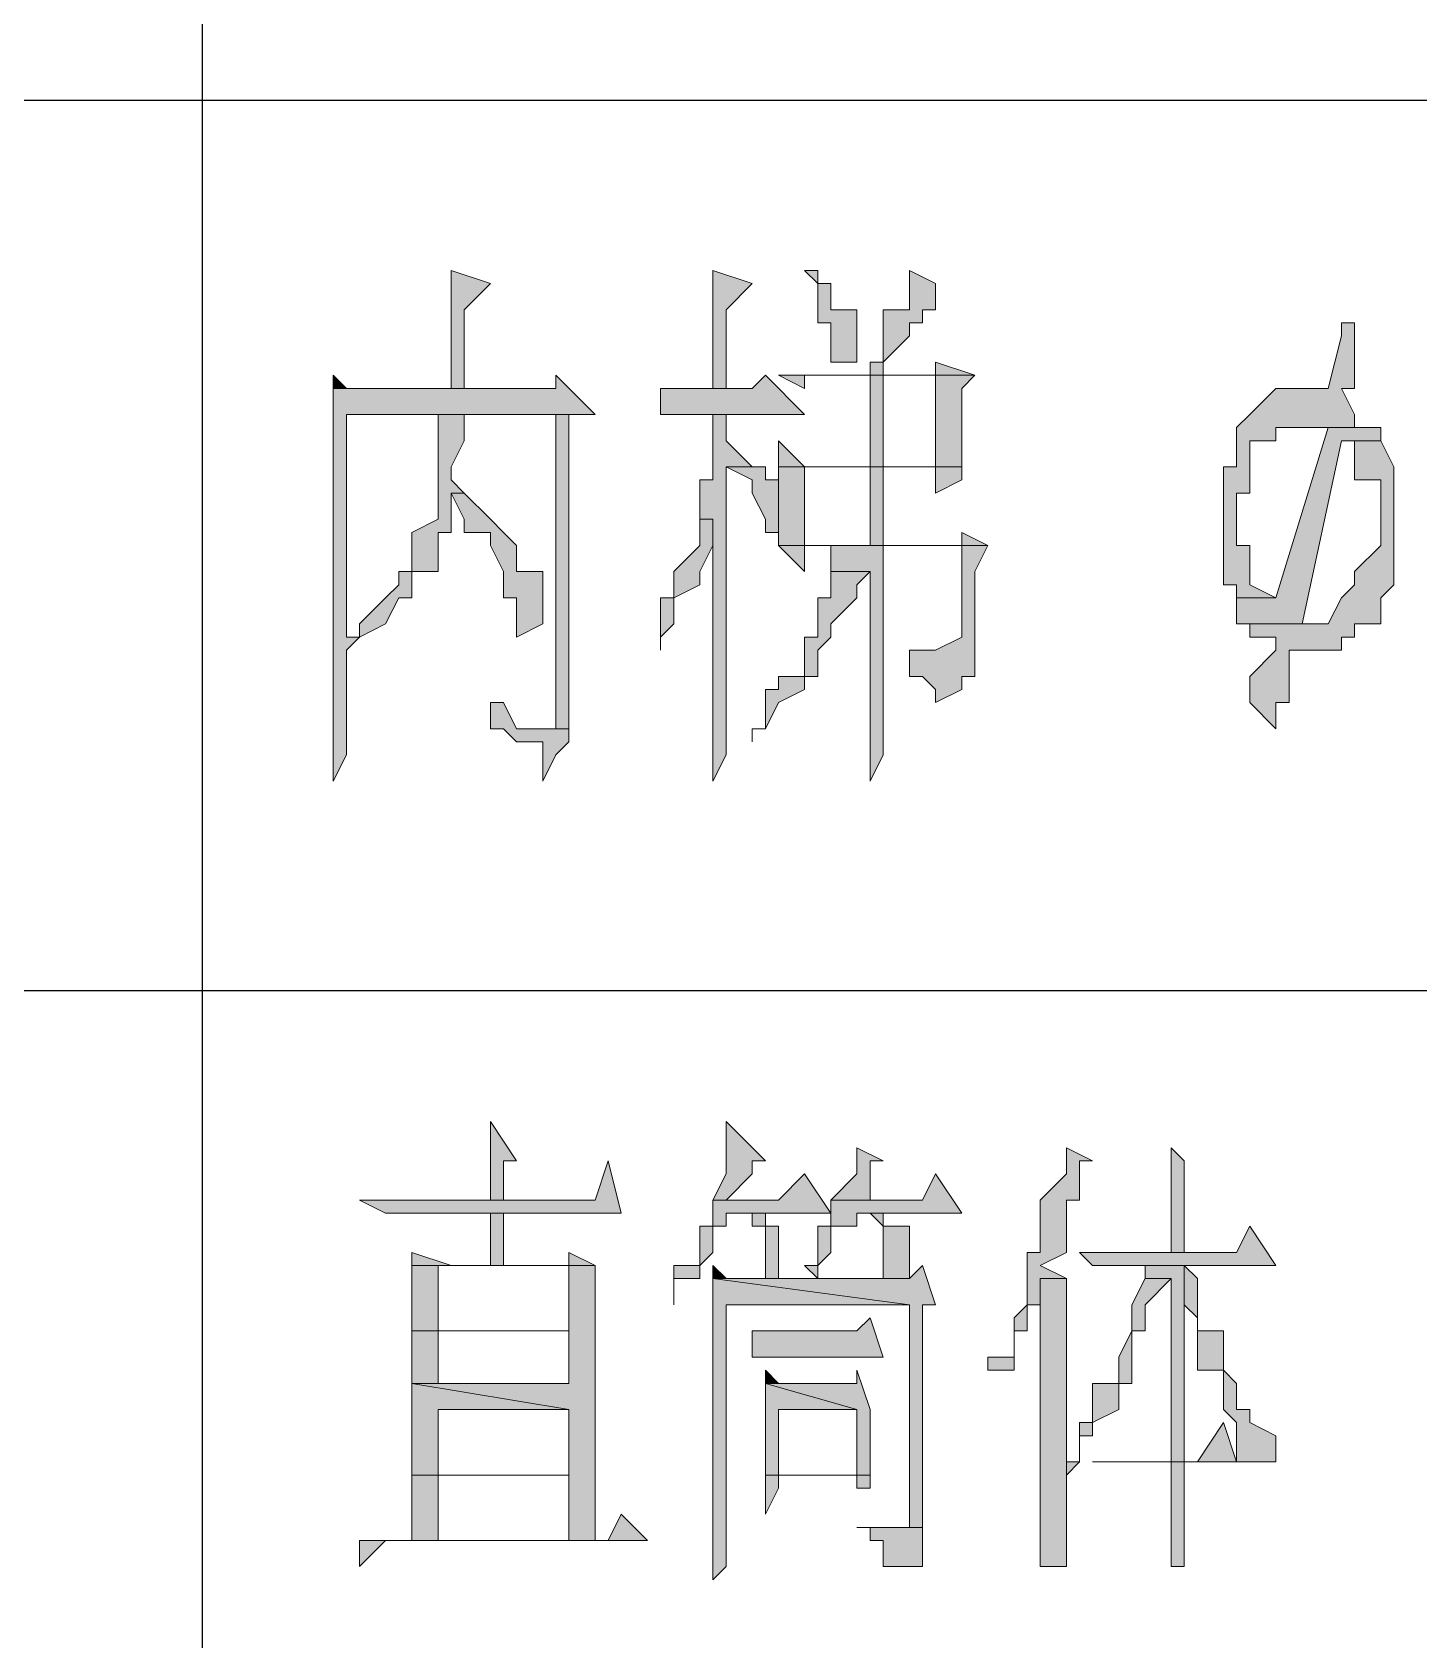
# Model space of a CAD drawing. Header units: millimetres. Extents: x 20 to 821, y 1 to 1134.
# Drawn here: x 617.22 to 636.28, y 190.66 to 212.76 of the extents above; entities that cross this region are included whole.
import ezdxf

# ---------------------------------------------------------------- set-up
doc = ezdxf.new("R2010")
doc.units = ezdxf.units.MM
doc.layers.add('1', color=7, linetype='Continuous')

msp = doc.modelspace()

# ---------------------------------------------------------------- hatches: boundary and pattern name
h = msp.add_hatch(color=0)
h.dxf.hatch_style = 2
h.paths.add_polyline_path([(622.98, 209.481732), (622.98, 207.861732), (623.16, 207.861732), (623.16, 208.941732), (623.52, 209.301732)])
h = msp.add_hatch(color=0)
h.dxf.hatch_style = 2
h.paths.add_polyline_path([(626.58, 209.481732), (626.58, 207.861732), (626.76, 207.861732), (626.76, 208.941732), (627.12, 209.301732)])
h = msp.add_hatch(color=0)
h.dxf.hatch_style = 2
h.paths.add_polyline_path([(628.02, 209.481732), (627.84, 209.481732), (628.02, 209.301732), (628.02, 208.761732), (628.2, 208.761732), (628.2, 208.221732), (628.56, 208.221732), (628.56, 208.941732), (628.2, 208.941732), (628.2, 209.301732), (628.02, 209.301732)])
h = msp.add_hatch(color=0)
h.dxf.hatch_style = 2
h.paths.add_polyline_path([(629.28, 209.481732), (629.28, 208.941732), (628.92, 208.941732), (628.92, 208.221732), (628.74, 208.221732), (628.74, 208.041732), (628.92, 208.041732), (628.92, 208.221732), (629.28, 208.581732), (629.28, 208.761732), (629.46, 208.761732), (629.46, 208.941732), (629.64, 208.941732), (629.64, 209.301732)])
h = msp.add_hatch(color=0)
h.dxf.hatch_style = 2
h.paths.add_polyline_path([(635.22, 208.761732), (635.22, 208.581732), (635.04, 207.861732), (634.32, 207.861732), (633.96, 207.501732), (633.78, 207.321732), (633.78, 206.781732), (633.6, 206.781732), (633.6, 205.341732), (633.6, 205.161732), (633.78, 205.161732), (633.78, 204.981732), (634.32, 204.981732), (633.96, 205.161732), (633.96, 205.701732), (633.78, 205.701732), (633.78, 206.421732), (633.96, 206.421732), (633.96, 207.141732), (634.32, 207.141732), (634.32, 207.321732), (634.5, 207.321732), (635.4, 207.321732), (635.4, 207.501732), (635.22, 207.861732), (635.4, 207.861732), (635.4, 208.041732), (635.4, 208.761732)])
h = msp.add_hatch(color=0)
h.dxf.hatch_style = 2
h.paths.add_polyline_path([(629.64, 208.221732), (629.64, 208.041732), (628.92, 208.041732), (627.48, 208.041732), (627.84, 207.861732), (627.84, 208.041732), (628.74, 208.041732), (630.18, 208.041732)])
h = msp.add_hatch(color=0)
h.dxf.hatch_style = 2
h.paths.add_polyline_path([(621.36, 208.041732), (621.36, 207.861732), (621.54, 207.861732)])
h = msp.add_hatch(color=0)
h.dxf.hatch_style = 2
h.paths.add_polyline_path([(624.42, 208.041732), (624.42, 207.861732), (623.16, 207.861732), (621.36, 207.861732), (621.36, 207.501732), (621.36, 202.461732), (621.54, 202.821732), (621.54, 204.261732), (621.72, 204.441732), (621.54, 204.441732), (621.54, 207.501732), (624.96, 207.501732)])
h = msp.add_hatch(color=0)
h.dxf.hatch_style = 2
h.paths.add_polyline_path([(627.3, 208.041732), (627.12, 207.861732), (625.86, 207.861732), (625.86, 207.501732), (627.84, 207.501732)])
h = msp.add_hatch(color=0)
h.dxf.hatch_style = 2
h.paths.add_polyline_path([(630.18, 208.041732), (629.64, 208.041732), (629.64, 206.781732), (627.48, 206.781732), (627.48, 206.601732), (627.48, 205.701732), (628.92, 205.701732), (627.84, 205.701732), (627.84, 206.781732), (630, 206.781732), (630, 207.141732), (630, 207.861732)])
h = msp.add_hatch(color=0)
h.dxf.hatch_style = 2
h.paths.add_polyline_path([(628.92, 208.041732), (628.74, 208.041732), (628.74, 206.781732), (627.84, 206.781732), (628.92, 206.781732)])
h = msp.add_hatch(color=0)
h.dxf.hatch_style = 2
h.paths.add_polyline_path([(634.68, 207.861732), (634.5, 207.861732), (635.04, 207.861732)])
h = msp.add_hatch(color=0)
h.dxf.hatch_style = 2
h.paths.add_polyline_path([(623.16, 207.501732), (622.8, 207.501732), (622.8, 207.321732), (622.8, 206.061732), (622.44, 205.881732), (622.44, 205.341732), (622.26, 205.341732), (622.26, 205.161732), (622.08, 204.981732), (621.72, 204.621732), (621.72, 204.441732), (621.54, 204.441732), (621.72, 204.441732), (622.08, 204.621732), (622.26, 204.981732), (622.44, 204.981732), (622.44, 205.161732), (622.44, 205.341732), (622.8, 205.341732), (622.8, 205.881732), (622.98, 205.881732), (622.98, 206.421732), (623.16, 206.421732), (622.98, 206.601732), (622.98, 206.781732), (623.16, 207.141732)])
h = msp.add_hatch(color=0)
h.dxf.hatch_style = 2
h.paths.add_polyline_path([(624.96, 207.501732), (624.42, 207.501732), (624.42, 203.901732), (624.42, 203.181732), (624.24, 203.181732), (624.6, 203.181732), (624.6, 203.541732), (624.6, 207.501732)])
h = msp.add_hatch(color=0)
h.dxf.hatch_style = 2
h.paths.add_polyline_path([(626.76, 207.501732), (626.58, 207.501732), (626.58, 207.321732), (626.58, 206.601732), (626.4, 206.601732), (626.4, 206.061732), (626.58, 206.061732), (626.58, 203.721732), (626.58, 203.541732), (626.58, 202.461732), (626.76, 202.821732), (626.76, 206.781732), (627.12, 206.781732), (626.76, 207.141732)])
h = msp.add_hatch(color=0)
h.dxf.hatch_style = 2
h.paths.add_polyline_path([(627.48, 207.141732), (627.48, 206.781732), (628.92, 206.781732), (627.84, 206.781732)])
h = msp.add_hatch(color=0)
h.dxf.hatch_style = 2
h.paths.add_polyline_path([(635.4, 207.321732), (634.68, 207.321732), (635.04, 207.321732), (634.32, 204.981732), (633.78, 204.981732), (633.78, 204.621732), (634.68, 204.621732), (635.22, 207.141732), (635.76, 207.141732), (635.76, 207.321732)])
h = msp.add_hatch(color=0)
h.dxf.hatch_style = 2
h.paths.add_polyline_path([(635.76, 207.141732), (635.22, 207.141732), (635.4, 207.141732), (635.4, 206.601732), (635.76, 206.601732), (635.76, 205.701732), (635.4, 205.341732), (635.4, 205.161732), (635.22, 204.981732), (635.04, 204.621732), (633.96, 204.621732), (633.96, 204.441732), (634.32, 204.441732), (634.32, 204.261732), (633.96, 203.901732), (633.96, 203.541732), (634.32, 203.181732), (634.32, 203.541732), (634.5, 203.541732), (634.5, 204.261732), (635.04, 204.261732), (635.22, 204.261732), (635.22, 204.441732), (635.4, 204.441732), (635.4, 204.621732), (635.76, 204.621732), (635.76, 204.981732), (635.94, 205.161732), (635.94, 206.781732)])
h = msp.add_hatch(color=0)
h.dxf.hatch_style = 2
h.paths.add_polyline_path([(627.12, 206.781732), (626.76, 206.781732), (627.12, 206.601732), (627.12, 206.421732), (627.3, 206.061732), (627.3, 205.881732), (627.48, 205.881732), (627.48, 206.601732), (627.3, 206.601732), (627.3, 206.781732)])
h = msp.add_hatch(color=0)
h.dxf.hatch_style = 2
h.paths.add_polyline_path([(628.74, 206.781732), (628.74, 205.701732), (627.84, 205.701732), (628.92, 205.701732), (628.92, 206.781732), (629.64, 206.781732)])
h = msp.add_hatch(color=0)
h.dxf.hatch_style = 2
h.paths.add_polyline_path([(630, 206.781732), (628.74, 206.781732), (629.64, 206.781732), (629.64, 206.421732), (630, 206.601732)])
h = msp.add_hatch(color=0)
h.dxf.hatch_style = 2
h.paths.add_polyline_path([(623.16, 206.421732), (622.98, 206.421732), (623.16, 206.061732), (623.16, 205.881732), (623.52, 205.881732), (623.52, 205.701732), (623.7, 205.341732), (623.7, 204.981732), (623.88, 204.981732), (623.88, 204.441732), (624.24, 204.621732), (624.24, 205.341732), (623.88, 205.341732), (623.88, 205.701732), (623.7, 205.881732), (623.52, 206.061732)])
h = msp.add_hatch(color=0)
h.dxf.hatch_style = 2
h.paths.add_polyline_path([(626.4, 206.061732), (626.4, 205.701732), (626.04, 205.341732), (626.04, 204.981732), (625.86, 204.981732), (625.86, 204.261732), (625.86, 204.441732), (626.04, 204.621732), (626.04, 204.981732), (626.4, 205.161732), (626.4, 205.341732), (626.58, 205.701732), (626.58, 206.061732)])
h = msp.add_hatch(color=0)
h.dxf.hatch_style = 2
h.paths.add_polyline_path([(630, 205.881732), (630, 205.701732), (628.92, 205.701732), (627.48, 205.701732), (627.84, 205.341732), (627.84, 205.701732), (628.2, 205.701732), (630.36, 205.701732)])
h = msp.add_hatch(color=0)
h.dxf.hatch_style = 2
h.paths.add_polyline_path([(628.92, 205.701732), (628.2, 205.701732), (628.2, 205.341732), (628.74, 205.341732), (628.74, 205.161732), (628.74, 202.461732), (628.92, 202.821732), (628.92, 203.541732)])
h = msp.add_hatch(color=0)
h.dxf.hatch_style = 2
h.paths.add_polyline_path([(630.36, 205.701732), (630, 205.701732), (630, 205.341732), (630, 204.441732), (629.64, 204.261732), (629.28, 204.261732), (629.28, 203.901732), (629.46, 203.901732), (629.64, 203.721732), (629.64, 203.541732), (630, 203.721732), (630, 203.901732), (630.18, 203.901732), (630.18, 204.261732), (630.18, 205.341732)])
h = msp.add_hatch(color=0)
h.dxf.hatch_style = 2
h.paths.add_polyline_path([(628.2, 205.341732), (628.2, 204.981732), (628.02, 204.981732), (628.02, 204.441732), (627.84, 204.441732), (627.84, 203.901732), (627.48, 203.901732), (627.48, 203.721732), (627.3, 203.721732), (627.3, 203.181732), (627.12, 203.181732), (627.12, 203.001732), (627.12, 203.181732), (627.3, 203.181732), (627.48, 203.541732), (627.84, 203.721732), (627.84, 203.901732), (628.02, 203.901732), (628.02, 204.261732), (628.2, 204.441732), (628.2, 204.621732), (628.56, 204.981732), (628.56, 205.161732), (628.74, 205.341732)])
h = msp.add_hatch(color=0)
h.dxf.hatch_style = 2
h.paths.add_polyline_path([(629.28, 204.261732), (629.64, 204.261732), (629.46, 204.261732)])
h = msp.add_hatch(color=0)
h.dxf.hatch_style = 2
h.paths.add_polyline_path([(635.04, 204.261732), (634.5, 204.261732), (634.68, 204.261732)])
h = msp.add_hatch(color=0)
h.dxf.hatch_style = 2
h.paths.add_polyline_path([(623.52, 203.541732), (623.52, 203.181732), (623.7, 203.181732), (623.88, 203.001732), (624.24, 203.001732), (624.24, 202.821732), (624.24, 202.461732), (624.42, 202.821732), (624.6, 203.001732), (624.6, 203.181732), (624.24, 203.181732), (623.88, 203.181732), (623.7, 203.541732)])
h = msp.add_hatch(color=0)
h.dxf.hatch_style = 2
h.paths.add_polyline_path([(623.52, 197.781732), (623.52, 196.701732), (623.7, 196.701732), (623.7, 197.241732), (623.88, 197.241732)])
h = msp.add_hatch(color=0)
h.dxf.hatch_style = 2
h.paths.add_polyline_path([(626.76, 197.781732), (626.76, 197.061732), (626.58, 196.701732), (626.76, 196.701732), (627.12, 197.061732), (627.12, 197.241732), (627.3, 197.241732)])
h = msp.add_hatch(color=0)
h.dxf.hatch_style = 2
h.paths.add_polyline_path([(628.56, 197.421732), (628.56, 197.061732), (628.2, 196.701732), (628.74, 196.701732), (628.74, 197.061732), (628.74, 197.241732), (628.92, 197.241732)])
h = msp.add_hatch(color=0)
h.dxf.hatch_style = 2
h.paths.add_polyline_path([(631.44, 197.421732), (631.44, 197.061732), (631.08, 196.701732), (631.08, 195.981732), (630.9, 195.981732), (630.9, 195.261732), (630.72, 195.081732), (630.72, 194.541732), (630.36, 194.541732), (630.36, 194.361732), (630.72, 194.361732), (630.72, 194.541732), (630.72, 194.901732), (630.9, 194.901732), (630.9, 195.261732), (631.08, 195.261732), (631.08, 195.621732), (631.44, 195.621732), (631.08, 195.801732), (631.44, 195.981732), (631.44, 196.701732), (631.62, 196.701732), (631.62, 197.241732), (631.8, 197.241732)])
h = msp.add_hatch(color=0)
h.dxf.hatch_style = 2
h.paths.add_polyline_path([(632.88, 197.421732), (632.88, 195.981732), (633.06, 195.981732), (633.06, 197.241732)])
h = msp.add_hatch(color=0)
h.dxf.hatch_style = 2
h.paths.add_polyline_path([(625.14, 197.241732), (624.96, 196.701732), (621.72, 196.701732), (622.08, 196.521732), (625.32, 196.521732)])
h = msp.add_hatch(color=0)
h.dxf.hatch_style = 2
h.paths.add_polyline_path([(627.84, 197.061732), (627.48, 196.701732), (626.58, 196.701732), (626.58, 196.521732), (626.58, 196.341732), (626.4, 196.341732), (626.4, 195.801732), (626.04, 195.801732), (626.04, 195.261732), (626.04, 195.621732), (626.4, 195.621732), (626.4, 195.801732), (626.58, 195.981732), (626.58, 196.341732), (626.76, 196.341732), (626.76, 196.521732), (628.2, 196.521732)])
h = msp.add_hatch(color=0)
h.dxf.hatch_style = 2
h.paths.add_polyline_path([(629.64, 197.061732), (629.46, 196.701732), (628.2, 196.701732), (628.2, 196.521732), (628.2, 196.341732), (628.02, 196.341732), (628.02, 195.801732), (627.84, 195.801732), (628.02, 195.621732), (628.02, 195.801732), (628.2, 195.981732), (628.2, 196.341732), (628.56, 196.341732), (628.56, 196.521732), (628.74, 196.521732), (628.92, 196.521732), (630, 196.521732)])
h = msp.add_hatch(color=0)
h.dxf.hatch_style = 2
h.paths.add_polyline_path([(623.7, 196.521732), (623.52, 196.521732), (623.52, 195.801732), (622.98, 195.801732), (623.7, 195.801732)])
h = msp.add_hatch(color=0)
h.dxf.hatch_style = 2
h.paths.add_polyline_path([(627.12, 196.521732), (627.12, 196.341732), (627.3, 196.341732), (627.3, 195.621732), (627.48, 195.621732), (627.48, 196.341732), (627.3, 196.341732), (627.3, 196.521732)])
h = msp.add_hatch(color=0)
h.dxf.hatch_style = 2
h.paths.add_polyline_path([(628.92, 196.521732), (628.74, 196.521732), (628.92, 196.341732), (628.92, 195.621732), (629.28, 195.621732), (629.28, 196.341732), (628.92, 196.341732)])
h = msp.add_hatch(color=0)
h.dxf.hatch_style = 2
h.paths.add_polyline_path([(633.96, 196.341732), (633.78, 195.981732), (631.62, 195.981732), (631.8, 195.801732), (634.32, 195.801732)])
h = msp.add_hatch(color=0)
h.dxf.hatch_style = 2
h.paths.add_polyline_path([(622.44, 195.981732), (622.44, 195.801732), (623.7, 195.801732), (622.98, 195.801732)])
h = msp.add_hatch(color=0)
h.dxf.hatch_style = 2
h.paths.add_polyline_path([(624.6, 195.981732), (624.6, 195.801732), (623.7, 195.801732), (622.44, 195.801732), (622.44, 195.621732), (622.44, 194.901732), (622.8, 194.901732), (622.8, 195.801732), (624.6, 195.801732), (624.96, 195.801732)])
h = msp.add_hatch(color=0)
h.dxf.hatch_style = 2
h.paths.add_polyline_path([(624.96, 195.801732), (624.6, 195.801732), (624.6, 194.901732), (622.44, 194.901732), (624.6, 194.901732), (624.6, 194.181732), (622.8, 194.181732), (622.44, 194.181732), (624.6, 193.821732), (624.6, 192.921732), (622.8, 192.921732), (622.44, 192.921732), (624.6, 192.921732), (624.6, 192.021732), (622.8, 192.021732), (622.44, 192.021732), (624.96, 192.021732)])
h = msp.add_hatch(color=0)
h.dxf.hatch_style = 2
h.paths.add_polyline_path([(626.58, 195.801732), (626.58, 195.621732), (626.76, 195.621732)])
h = msp.add_hatch(color=0)
h.dxf.hatch_style = 2
h.paths.add_polyline_path([(629.46, 195.801732), (629.28, 195.621732), (626.58, 195.621732), (629.28, 195.261732), (629.28, 192.201732), (628.92, 192.201732), (629.46, 192.201732), (629.46, 195.261732), (629.64, 195.261732)])
h = msp.add_hatch(color=0)
h.dxf.hatch_style = 2
h.paths.add_polyline_path([(626.58, 195.621732), (626.58, 191.661732), (626.58, 191.481732), (626.76, 191.661732), (626.76, 195.261732), (629.28, 195.261732)])
h = msp.add_hatch(color=0)
h.dxf.hatch_style = 2
h.paths.add_polyline_path([(631.44, 195.621732), (631.08, 195.621732), (631.08, 192.921732), (631.08, 191.661732), (631.44, 191.661732)])
h = msp.add_hatch(color=0)
h.dxf.hatch_style = 2
h.paths.add_polyline_path([(632.52, 195.621732), (632.34, 195.261732), (632.34, 194.901732), (632.16, 194.541732), (632.16, 194.181732), (631.8, 194.181732), (631.8, 193.641732), (631.62, 193.641732), (631.62, 193.101732), (631.44, 193.101732), (631.44, 192.921732), (631.62, 193.101732), (631.62, 193.461732), (631.8, 193.461732), (631.8, 193.641732), (632.16, 193.821732), (632.16, 194.181732), (632.34, 194.181732), (632.34, 194.901732), (632.52, 194.901732), (632.52, 195.261732), (632.88, 195.621732)])
h = msp.add_hatch(color=0)
h.dxf.hatch_style = 2
h.paths.add_polyline_path([(633.06, 195.801732), (632.52, 195.801732), (632.52, 195.621732), (632.88, 195.621732), (632.88, 193.101732), (633.06, 193.101732)])
h = msp.add_hatch(color=0)
h.dxf.hatch_style = 2
h.paths.add_polyline_path([(633.06, 195.801732), (633.06, 195.261732), (633.24, 195.081732), (633.24, 194.361732), (633.6, 194.361732), (633.6, 193.821732), (633.78, 193.641732), (633.78, 193.101732), (633.96, 193.101732), (634.32, 193.101732), (634.32, 193.461732), (633.96, 193.641732), (633.96, 193.821732), (633.78, 193.821732), (633.78, 194.181732), (633.6, 194.361732), (633.6, 194.901732), (633.24, 194.901732), (633.24, 195.621732)])
h = msp.add_hatch(color=0)
h.dxf.hatch_style = 2
h.paths.add_polyline_path([(628.74, 195.081732), (628.56, 194.901732), (627.12, 194.901732), (627.12, 194.541732), (628.92, 194.541732)])
h = msp.add_hatch(color=0)
h.dxf.hatch_style = 2
h.paths.add_polyline_path([(622.44, 194.901732), (622.44, 194.181732), (622.8, 194.181732), (622.8, 194.901732), (624.6, 194.901732)])
h = msp.add_hatch(color=0)
h.dxf.hatch_style = 2
h.paths.add_polyline_path([(628.56, 194.361732), (628.56, 194.181732), (627.48, 194.181732), (627.3, 194.181732), (628.56, 193.821732), (628.56, 192.921732), (627.48, 192.921732), (628.74, 192.921732), (628.74, 193.101732), (628.74, 193.821732)])
h = msp.add_hatch(color=0)
h.dxf.hatch_style = 2
h.paths.add_polyline_path([(627.3, 194.361732), (627.3, 194.181732), (627.48, 194.181732)])
h = msp.add_hatch(color=0)
h.dxf.hatch_style = 2
h.paths.add_polyline_path([(622.44, 194.181732), (622.44, 192.921732), (622.8, 192.921732), (622.8, 193.821732), (624.6, 193.821732)])
h = msp.add_hatch(color=0)
h.dxf.hatch_style = 2
h.paths.add_polyline_path([(627.3, 194.181732), (627.3, 192.921732), (628.56, 192.921732), (628.56, 192.741732), (628.74, 192.741732), (628.74, 192.921732), (627.48, 192.921732), (627.48, 193.821732), (628.56, 193.821732)])
h = msp.add_hatch(color=0)
h.dxf.hatch_style = 2
h.paths.add_polyline_path([(633.6, 193.641732), (633.24, 193.101732), (631.8, 193.101732), (632.16, 193.101732), (633.78, 193.101732)])
h = msp.add_hatch(color=0)
h.dxf.hatch_style = 2
h.paths.add_polyline_path([(633.06, 193.101732), (632.88, 193.101732), (632.88, 192.741732), (632.88, 191.661732), (633.06, 191.661732)])
h = msp.add_hatch(color=0)
h.dxf.hatch_style = 2
h.paths.add_polyline_path([(622.44, 192.921732), (622.44, 192.021732), (622.8, 192.021732), (622.8, 192.921732), (624.6, 192.921732)])
h = msp.add_hatch(color=0)
h.dxf.hatch_style = 2
h.paths.add_polyline_path([(627.3, 192.921732), (627.3, 192.381732), (627.48, 192.741732), (627.48, 192.921732), (628.56, 192.921732)])
h = msp.add_hatch(color=0)
h.dxf.hatch_style = 2
h.paths.add_polyline_path([(625.32, 192.381732), (625.14, 192.021732), (621.72, 192.021732), (621.72, 191.661732), (622.08, 192.021732), (625.68, 192.021732)])
h = msp.add_hatch(color=0)
h.dxf.hatch_style = 2
h.paths.add_polyline_path([(628.56, 192.201732), (628.74, 192.201732), (628.74, 192.021732), (628.92, 192.021732), (628.92, 191.661732), (629.46, 191.661732), (629.46, 192.021732), (629.46, 192.201732), (628.92, 192.201732)])

# ---------------------------------------------------------------- linework, layer by layer
at = {"layer": '1', "color": 0, "lineweight": 25}
for points in [[(619.56, 89.781732), (619.56, 419.721732)], [(557.64, 211.821732), (821.16, 211.821732)], [(557.64, 199.581732), (821.16, 199.581732)]]:
    msp.add_lwpolyline(points, dxfattribs=at)
at = {"layer": '1', "color": 0, "lineweight": 5}
for points in [[(622.98, 209.481732), (622.98, 207.861732), (623.16, 207.861732), (623.16, 208.941732), (623.52, 209.301732), (622.98, 209.481732)], [(626.58, 209.481732), (626.58, 207.861732), (626.76, 207.861732), (626.76, 208.941732), (627.12, 209.301732), (626.58, 209.481732)], [(628.02, 209.481732), (627.84, 209.481732), (628.02, 209.301732), (628.02, 208.761732), (628.2, 208.761732), (628.2, 208.221732), (628.56, 208.221732), (628.56, 208.941732), (628.2, 208.941732), (628.2, 209.301732), (628.02, 209.301732), (628.02, 209.481732)], [(629.28, 209.481732), (629.28, 208.941732), (628.92, 208.941732), (628.92, 208.221732), (628.74, 208.221732), (628.74, 208.041732), (628.92, 208.041732), (628.92, 208.221732), (629.28, 208.581732), (629.28, 208.761732), (629.46, 208.761732), (629.46, 208.941732), (629.64, 208.941732), (629.64, 209.301732), (629.28, 209.481732)], [(635.22, 208.761732), (635.22, 208.581732), (635.04, 207.861732), (634.32, 207.861732), (633.96, 207.501732), (633.78, 207.321732), (633.78, 206.781732), (633.6, 206.781732), (633.6, 205.341732), (633.6, 205.161732), (633.78, 205.161732), (633.78, 204.981732), (634.32, 204.981732), (633.96, 205.161732), (633.96, 205.701732), (633.78, 205.701732), (633.78, 206.421732), (633.96, 206.421732), (633.96, 207.141732), (634.32, 207.141732), (634.32, 207.321732), (634.5, 207.321732), (635.4, 207.321732), (635.4, 207.501732), (635.22, 207.861732), (635.4, 207.861732), (635.4, 208.041732), (635.4, 208.761732), (635.22, 208.761732)], [(629.64, 208.221732), (629.64, 208.041732), (628.92, 208.041732), (627.48, 208.041732), (627.84, 207.861732), (627.84, 208.041732), (628.74, 208.041732), (630.18, 208.041732), (629.64, 208.221732)], [(621.36, 208.041732), (621.36, 207.861732), (621.54, 207.861732), (621.36, 208.041732)], [(624.42, 208.041732), (624.42, 207.861732), (623.16, 207.861732), (621.36, 207.861732), (621.36, 207.501732), (621.36, 202.461732), (621.54, 202.821732), (621.54, 204.261732), (621.72, 204.441732), (621.54, 204.441732), (621.54, 207.501732), (624.96, 207.501732), (624.42, 208.041732)], [(627.3, 208.041732), (627.12, 207.861732), (625.86, 207.861732), (625.86, 207.501732), (627.84, 207.501732), (627.3, 208.041732)], [(630.18, 208.041732), (629.64, 208.041732), (629.64, 206.781732), (627.48, 206.781732), (627.48, 206.601732), (627.48, 205.701732), (628.92, 205.701732), (627.84, 205.701732), (627.84, 206.781732), (630, 206.781732), (630, 207.141732), (630, 207.861732), (630.18, 208.041732)], [(628.92, 208.041732), (628.74, 208.041732), (628.74, 206.781732), (627.84, 206.781732), (628.92, 206.781732), (628.92, 208.041732)], [(634.68, 207.861732), (634.5, 207.861732), (635.04, 207.861732), (634.68, 207.861732)], [(623.16, 207.501732), (622.8, 207.501732), (622.8, 207.321732), (622.8, 206.061732), (622.44, 205.881732), (622.44, 205.341732), (622.26, 205.341732), (622.26, 205.161732), (622.08, 204.981732), (621.72, 204.621732), (621.72, 204.441732), (621.54, 204.441732), (621.54, 204.441732), (621.72, 204.441732), (622.08, 204.621732), (622.26, 204.981732), (622.44, 204.981732), (622.44, 205.161732), (622.44, 205.341732), (622.8, 205.341732), (622.8, 205.881732), (622.98, 205.881732), (622.98, 206.421732), (623.16, 206.421732), (622.98, 206.601732), (622.98, 206.781732), (623.16, 207.141732), (623.16, 207.501732)], [(624.96, 207.501732), (624.42, 207.501732), (624.42, 203.901732), (624.42, 203.181732), (624.24, 203.181732), (624.6, 203.181732), (624.6, 203.541732), (624.6, 207.501732), (624.96, 207.501732)], [(626.76, 207.501732), (626.58, 207.501732), (626.58, 207.321732), (626.58, 206.601732), (626.4, 206.601732), (626.4, 206.061732), (626.58, 206.061732), (626.58, 203.721732), (626.58, 203.541732), (626.58, 202.461732), (626.76, 202.821732), (626.76, 206.781732), (627.12, 206.781732), (626.76, 207.141732), (626.76, 207.501732)], [(627.48, 207.141732), (627.48, 206.781732), (628.92, 206.781732), (627.84, 206.781732), (627.48, 207.141732)], [(635.4, 207.321732), (634.68, 207.321732), (635.04, 207.321732), (634.32, 204.981732), (633.78, 204.981732), (633.78, 204.621732), (634.68, 204.621732), (635.22, 207.141732), (635.76, 207.141732), (635.76, 207.321732), (635.4, 207.321732)], [(635.76, 207.141732), (635.22, 207.141732), (635.4, 207.141732), (635.4, 206.601732), (635.76, 206.601732), (635.76, 205.701732), (635.4, 205.341732), (635.4, 205.161732), (635.22, 204.981732), (635.04, 204.621732), (633.96, 204.621732), (633.96, 204.441732), (634.32, 204.441732), (634.32, 204.261732), (633.96, 203.901732), (633.96, 203.541732), (634.32, 203.181732), (634.32, 203.541732), (634.5, 203.541732), (634.5, 204.261732), (635.04, 204.261732), (635.22, 204.261732), (635.22, 204.441732), (635.4, 204.441732), (635.4, 204.621732), (635.76, 204.621732), (635.76, 204.981732), (635.94, 205.161732), (635.94, 206.781732), (635.76, 207.141732)], [(627.12, 206.781732), (626.76, 206.781732), (627.12, 206.601732), (627.12, 206.421732), (627.3, 206.061732), (627.3, 205.881732), (627.48, 205.881732), (627.48, 206.601732), (627.3, 206.601732), (627.3, 206.781732), (627.12, 206.781732)], [(628.74, 206.781732), (628.74, 205.701732), (627.84, 205.701732), (628.92, 205.701732), (628.92, 206.781732), (629.64, 206.781732), (628.74, 206.781732)], [(630, 206.781732), (628.74, 206.781732), (629.64, 206.781732), (629.64, 206.421732), (630, 206.601732), (630, 206.781732)], [(623.16, 206.421732), (622.98, 206.421732), (623.16, 206.061732), (623.16, 205.881732), (623.52, 205.881732), (623.52, 205.701732), (623.7, 205.341732), (623.7, 204.981732), (623.88, 204.981732), (623.88, 204.441732), (624.24, 204.621732), (624.24, 205.341732), (623.88, 205.341732), (623.88, 205.701732), (623.7, 205.881732), (623.52, 206.061732), (623.16, 206.421732)], [(626.4, 206.061732), (626.4, 205.701732), (626.04, 205.341732), (626.04, 204.981732), (625.86, 204.981732), (625.86, 204.261732), (625.86, 204.441732), (626.04, 204.621732), (626.04, 204.981732), (626.4, 205.161732), (626.4, 205.341732), (626.58, 205.701732), (626.58, 205.701732), (626.58, 206.061732), (626.4, 206.061732)], [(630, 205.881732), (630, 205.701732), (628.92, 205.701732), (627.48, 205.701732), (627.84, 205.341732), (627.84, 205.701732), (628.2, 205.701732), (630.36, 205.701732), (630, 205.881732)], [(628.92, 205.701732), (628.2, 205.701732), (628.2, 205.341732), (628.74, 205.341732), (628.74, 205.161732), (628.74, 202.461732), (628.92, 202.821732), (628.92, 203.541732), (628.92, 203.541732), (628.92, 205.701732)], [(630.36, 205.701732), (630, 205.701732), (630, 205.341732), (630, 204.441732), (629.64, 204.261732), (629.28, 204.261732), (629.28, 203.901732), (629.46, 203.901732), (629.64, 203.721732), (629.64, 203.541732), (630, 203.721732), (630, 203.901732), (630.18, 203.901732), (630.18, 204.261732), (630.18, 204.261732), (630.18, 205.341732), (630.36, 205.701732)], [(628.2, 205.341732), (628.2, 204.981732), (628.02, 204.981732), (628.02, 204.441732), (627.84, 204.441732), (627.84, 203.901732), (627.48, 203.901732), (627.48, 203.721732), (627.3, 203.721732), (627.3, 203.181732), (627.12, 203.181732), (627.12, 203.001732), (627.12, 203.181732), (627.3, 203.181732), (627.48, 203.541732), (627.48, 203.541732), (627.84, 203.721732), (627.84, 203.901732), (628.02, 203.901732), (628.02, 204.261732), (628.2, 204.441732), (628.2, 204.621732), (628.56, 204.981732), (628.56, 205.161732), (628.74, 205.341732), (628.2, 205.341732)], [(629.28, 204.261732), (629.64, 204.261732), (629.46, 204.261732), (629.28, 204.261732)], [(635.04, 204.261732), (634.5, 204.261732), (634.68, 204.261732), (635.04, 204.261732)], [(623.52, 203.541732), (623.52, 203.181732), (623.7, 203.181732), (623.88, 203.001732), (624.24, 203.001732), (624.24, 202.821732), (624.24, 202.461732), (624.42, 202.821732), (624.6, 203.001732), (624.6, 203.181732), (624.24, 203.181732), (623.88, 203.181732), (623.7, 203.541732), (623.52, 203.541732)], [(623.52, 197.781732), (623.52, 196.701732), (623.7, 196.701732), (623.7, 197.241732), (623.88, 197.241732), (623.52, 197.781732)], [(626.76, 197.781732), (626.76, 197.061732), (626.58, 196.701732), (626.76, 196.701732), (627.12, 197.061732), (627.12, 197.241732), (627.3, 197.241732), (626.76, 197.781732)], [(628.56, 197.421732), (628.56, 197.061732), (628.2, 196.701732), (628.74, 196.701732), (628.74, 197.061732), (628.74, 197.241732), (628.92, 197.241732), (628.56, 197.421732)], [(631.44, 197.421732), (631.44, 197.061732), (631.08, 196.701732), (631.08, 195.981732), (630.9, 195.981732), (630.9, 195.261732), (630.72, 195.081732), (630.72, 194.541732), (630.36, 194.541732), (630.36, 194.361732), (630.36, 194.361732), (630.72, 194.361732), (630.72, 194.541732), (630.72, 194.901732), (630.9, 194.901732), (630.9, 195.261732), (631.08, 195.261732), (631.08, 195.621732), (631.44, 195.621732), (631.08, 195.801732), (631.44, 195.981732), (631.44, 196.701732), (631.62, 196.701732), (631.62, 197.241732), (631.8, 197.241732), (631.44, 197.421732)], [(632.88, 197.421732), (632.88, 195.981732), (633.06, 195.981732), (633.06, 197.241732), (632.88, 197.421732)], [(625.14, 197.241732), (624.96, 196.701732), (621.72, 196.701732), (622.08, 196.521732), (625.32, 196.521732), (625.14, 197.241732)], [(627.84, 197.061732), (627.48, 196.701732), (626.58, 196.701732), (626.58, 196.521732), (626.58, 196.341732), (626.4, 196.341732), (626.4, 195.801732), (626.04, 195.801732), (626.04, 195.261732), (626.04, 195.621732), (626.4, 195.621732), (626.4, 195.801732), (626.58, 195.981732), (626.58, 196.341732), (626.76, 196.341732), (626.76, 196.521732), (626.76, 196.521732), (628.2, 196.521732), (627.84, 197.061732)], [(629.64, 197.061732), (629.46, 196.701732), (628.2, 196.701732), (628.2, 196.521732), (628.2, 196.341732), (628.02, 196.341732), (628.02, 195.801732), (627.84, 195.801732), (628.02, 195.621732), (628.02, 195.801732), (628.2, 195.981732), (628.2, 196.341732), (628.56, 196.341732), (628.56, 196.521732), (628.74, 196.521732), (628.92, 196.521732), (630, 196.521732), (629.64, 197.061732)], [(623.7, 196.521732), (623.52, 196.521732), (623.52, 195.801732), (622.98, 195.801732), (623.7, 195.801732), (623.7, 196.521732)], [(627.12, 196.521732), (627.12, 196.341732), (627.3, 196.341732), (627.3, 195.621732), (627.48, 195.621732), (627.48, 196.341732), (627.3, 196.341732), (627.3, 196.521732), (627.12, 196.521732)], [(628.92, 196.521732), (628.74, 196.521732), (628.92, 196.341732), (628.92, 195.621732), (629.28, 195.621732), (629.28, 196.341732), (628.92, 196.341732), (628.92, 196.521732)], [(633.96, 196.341732), (633.78, 195.981732), (631.62, 195.981732), (631.8, 195.801732), (634.32, 195.801732), (633.96, 196.341732)], [(622.44, 195.981732), (622.44, 195.801732), (623.7, 195.801732), (622.98, 195.801732), (622.44, 195.981732)], [(624.6, 195.981732), (624.6, 195.801732), (623.7, 195.801732), (622.44, 195.801732), (622.44, 195.621732), (622.44, 194.901732), (622.8, 194.901732), (622.8, 195.801732), (624.6, 195.801732), (624.96, 195.801732), (624.6, 195.981732)], [(624.96, 195.801732), (624.6, 195.801732), (624.6, 194.901732), (622.44, 194.901732), (624.6, 194.901732), (624.6, 194.181732), (622.8, 194.181732), (622.44, 194.181732), (624.6, 193.821732), (624.6, 192.921732), (622.8, 192.921732), (622.44, 192.921732), (624.6, 192.921732), (624.6, 192.021732), (622.8, 192.021732), (622.44, 192.021732), (624.96, 192.021732), (624.96, 195.801732)], [(626.58, 195.801732), (626.58, 195.621732), (626.76, 195.621732), (626.58, 195.801732)], [(629.46, 195.801732), (629.28, 195.621732), (626.58, 195.621732), (629.28, 195.261732), (629.28, 192.201732), (628.92, 192.201732), (629.46, 192.201732), (629.46, 195.261732), (629.64, 195.261732), (629.46, 195.801732)], [(626.58, 195.621732), (626.58, 191.661732), (626.58, 191.481732), (626.76, 191.661732), (626.76, 195.261732), (629.28, 195.261732), (626.58, 195.621732)], [(631.44, 195.621732), (631.08, 195.621732), (631.08, 192.921732), (631.08, 191.661732), (631.44, 191.661732), (631.44, 195.621732)], [(632.52, 195.621732), (632.34, 195.261732), (632.34, 194.901732), (632.16, 194.541732), (632.16, 194.181732), (631.8, 194.181732), (631.8, 193.641732), (631.62, 193.641732), (631.62, 193.101732), (631.44, 193.101732), (631.44, 192.921732), (631.62, 193.101732), (631.62, 193.101732), (631.62, 193.461732), (631.8, 193.461732), (631.8, 193.641732), (632.16, 193.821732), (632.16, 194.181732), (632.34, 194.181732), (632.34, 194.901732), (632.52, 194.901732), (632.52, 195.261732), (632.88, 195.621732), (632.52, 195.621732)], [(633.06, 195.801732), (632.52, 195.801732), (632.52, 195.621732), (632.88, 195.621732), (632.88, 193.101732), (633.06, 193.101732), (633.06, 195.801732)], [(633.06, 195.801732), (633.06, 195.261732), (633.24, 195.081732), (633.24, 194.361732), (633.6, 194.361732), (633.6, 193.821732), (633.78, 193.641732), (633.78, 193.101732), (633.96, 193.101732), (633.96, 193.101732), (634.32, 193.101732), (634.32, 193.461732), (633.96, 193.641732), (633.96, 193.821732), (633.78, 193.821732), (633.78, 194.181732), (633.6, 194.361732), (633.6, 194.901732), (633.24, 194.901732), (633.24, 195.621732), (633.06, 195.801732)], [(628.74, 195.081732), (628.56, 194.901732), (627.12, 194.901732), (627.12, 194.541732), (628.92, 194.541732), (628.74, 195.081732)], [(622.44, 194.901732), (622.44, 194.181732), (622.8, 194.181732), (622.8, 194.901732), (624.6, 194.901732), (622.44, 194.901732)], [(628.56, 194.361732), (628.56, 194.181732), (627.48, 194.181732), (627.3, 194.181732), (628.56, 193.821732), (628.56, 192.921732), (627.48, 192.921732), (628.74, 192.921732), (628.74, 193.101732), (628.74, 193.821732), (628.56, 194.361732)], [(627.3, 194.361732), (627.3, 194.181732), (627.48, 194.181732), (627.3, 194.361732)], [(622.44, 194.181732), (622.44, 192.921732), (622.8, 192.921732), (622.8, 193.821732), (624.6, 193.821732), (622.44, 194.181732)], [(627.3, 194.181732), (627.3, 192.921732), (628.56, 192.921732), (628.56, 192.741732), (628.74, 192.741732), (628.74, 192.921732), (627.48, 192.921732), (627.48, 193.821732), (628.56, 193.821732), (627.3, 194.181732)], [(633.6, 193.641732), (633.24, 193.101732), (631.8, 193.101732), (632.16, 193.101732), (633.78, 193.101732), (633.6, 193.641732)], [(633.06, 193.101732), (632.88, 193.101732), (632.88, 192.741732), (632.88, 191.661732), (633.06, 191.661732), (633.06, 193.101732)], [(622.44, 192.921732), (622.44, 192.021732), (622.8, 192.021732), (622.8, 192.921732), (624.6, 192.921732), (622.44, 192.921732)], [(627.3, 192.921732), (627.3, 192.381732), (627.48, 192.741732), (627.48, 192.921732), (628.56, 192.921732), (627.3, 192.921732)], [(625.32, 192.381732), (625.14, 192.021732), (621.72, 192.021732), (621.72, 191.661732), (622.08, 192.021732), (625.68, 192.021732), (625.32, 192.381732)], [(628.56, 192.201732), (628.74, 192.201732), (628.74, 192.021732), (628.92, 192.021732), (628.92, 191.661732), (629.46, 191.661732), (629.46, 192.021732), (629.46, 192.201732), (628.92, 192.201732), (628.56, 192.201732)]]:
    msp.add_lwpolyline(points, dxfattribs=at)

doc.saveas('drawing.dxf')
